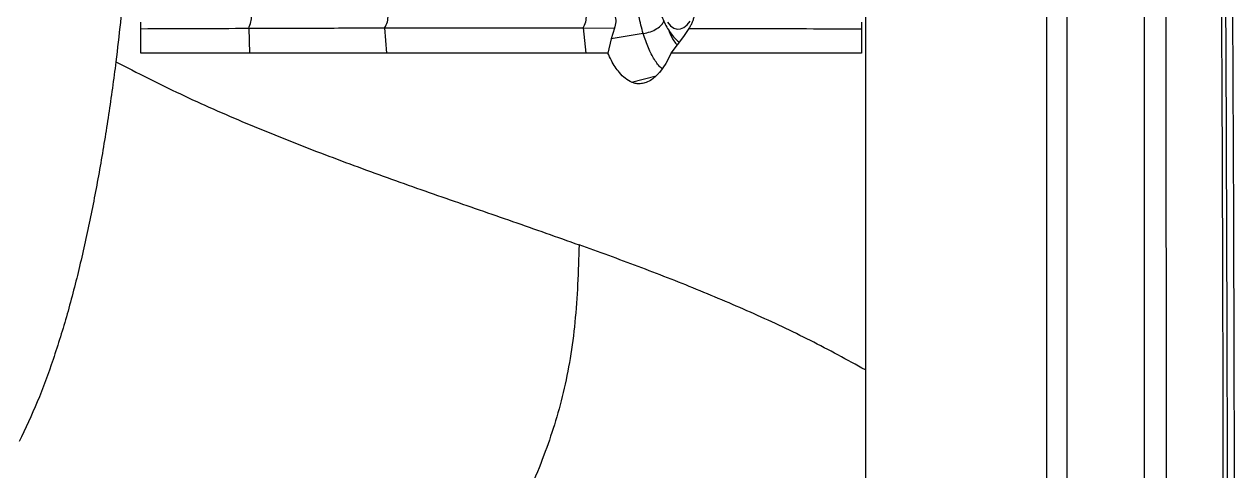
# Model space of a CAD drawing. Header units: inches. Extents: x 2 to 87, y 6 to 129.
# Drawn here: x 73.29 to 86.99, y 56.81 to 61.86 of the extents above; entities that cross this region are included whole.
import ezdxf

# ---------------------------------------------------------------- set-up
doc = ezdxf.new("R2010")
doc.units = ezdxf.units.IN
doc.header["$MEASUREMENT"] = 0
doc.layers.add('1', color=4, linetype='Continuous')

# ---------------------------------------------------------------- blocks, each defined once
blk = doc.blocks.new('2026 STRIDE')
at = {"layer": '1', "color": 3}
for p, q in [((83.637, 32.739), (83.635, 53.659)), ((83.884, 32.739), (83.879, 53.662)), ((82.528, 53.042), (82.528, 15.484)), ((82.755, 53.042), (82.755, 15.484)), ((80.476, 52.674), (80.476, 36.839)), ((72.277, 40.699), (72.277, 40.773)), ((72.277, 40.423), (72.277, 40.699)), ((73.497, 40.704), (73.506, 40.423)), ((75.035, 40.708), (75.055, 40.423)), ((77.281, 40.707), (77.635, 40.706)), ((77.281, 40.707), (77.311, 40.423)), ((77.635, 40.706), (77.6, 40.586)), ((78.422, 40.611), (78.482, 40.703)), ((80.431, 40.774), (80.431, 40.699)), ((80.431, 40.699), (80.431, 40.423)), ((77.6, 40.586), (77.562, 40.423)), ((77.962, 40.643), (77.6, 40.586)), ((78.28, 40.423), (78.422, 40.611)), ((73.506, 40.423), (72.277, 40.423)), ((75.055, 40.423), (73.506, 40.423)), ((77.562, 40.423), (77.311, 40.423)), ((78.28, 40.423), (78.218, 40.304)), ((78.218, 40.304), (78.149, 40.207)), ((77.831, 40.093), (78.108, 40.164)), ((80.476, 36.838), (80.476, 34.139))]:
    blk.add_line(p, q, dxfattribs=at)
at = {"layer": '1', "color": 3, "flags": 128}
blk.add_lwpolyline([(78.237, 40.771), (78.272, 40.732), (78.309, 40.706), (78.347, 40.694), (78.384, 40.696), (78.422, 40.712), (78.458, 40.742), (78.493, 40.785)], dxfattribs=at)
at = {"layer": '1'}
for points, knots in [([(84.352, 57.821), (84.397, 55.035), (84.487, 49.462), (84.562, 41.102), (84.572, 35.528), (84.577, 32.742)], [0, 0, 0, 0, 0.333333, 0.666666, 1, 1, 1, 1]), ([(84.658, 32.742), (84.655, 34.841), (84.65, 39.034), (84.606, 45.314), (84.537, 51.575), (84.468, 55.742), (84.433, 57.823)], [0, 0, 0, 0, 0.251127, 0.501499, 0.751122, 1, 1, 1, 1]), ([(84.532, 32.742), (84.528, 35.498), (84.519, 41.012), (84.452, 49.282), (84.37, 54.795), (84.329, 57.552)], [0, 0, 0, 0, 0.333334, 0.666667, 1, 1, 1, 1])]:
    blk.add_open_spline(points, degree=3, knots=knots, dxfattribs=at)
at = {"layer": '1', "color": 3}
for points, knots in [([(72.162, 42.133), (72.141, 41.827), (72.099, 41.223), (72.028, 40.622), (71.994, 40.325)], [0, 0, 0, 0, 0.506653, 1, 1, 1, 1]), ([(77.962, 40.643), (77.945, 40.707), (77.91, 40.836), (77.876, 41.058), (77.854, 41.293), (77.854, 41.453), (77.854, 41.534)], [0, 0, 0, 0, 0.25, 0.500001, 0.75, 1, 1, 1, 1]), ([(78.07, 41.478), (78.07, 41.474), (78.07, 41.461), (78.07, 41.433), (78.071, 41.39), (78.074, 41.334), (78.079, 41.269), (78.086, 41.198), (78.097, 41.125), (78.11, 41.051), (78.127, 40.978), (78.148, 40.906), (78.172, 40.836), (78.202, 40.767), (78.237, 40.7), (78.28, 40.636), (78.325, 40.582), (78.358, 40.555), (78.371, 40.544)], [0, 0, 0, 0, 0.0108287, 0.033498, 0.0722635, 0.1222215, 0.1806318, 0.2446367, 0.3123981, 0.3826749, 0.4546918, 0.5288838, 0.6061412, 0.6851615, 0.7681952, 0.852968, 0.9391425, 1, 1, 1, 1]), ([(73.497, 40.704), (73.506, 40.727), (73.524, 40.774), (73.528, 40.824), (73.53, 40.849)], [0, 0, 0, 0, 0.500094, 1, 1, 1, 1]), ([(75.035, 40.708), (75.047, 40.73), (75.071, 40.774), (75.074, 40.825), (75.076, 40.851)], [0, 0, 0, 0, 0.500054, 1, 1, 1, 1]), ([(77.281, 40.707), (77.293, 40.729), (77.316, 40.774), (77.318, 40.825), (77.319, 40.851)], [0, 0, 0, 0, 0.499949, 1, 1, 1, 1]), ([(77.643, 40.851), (77.647, 40.826), (77.654, 40.788), (77.647, 40.746), (77.641, 40.725), (77.638, 40.714), (77.636, 40.708), (77.636, 40.707), (77.635, 40.706), (77.635, 40.706)], [0, 0, 0, 0, 0.499617, 0.749675, 0.874829, 0.963514, 0.988293, 0.995781, 1, 1, 1, 1]), ([(78.482, 40.703), (78.489, 40.715), (78.503, 40.738), (78.521, 40.775), (78.533, 40.812), (78.538, 40.837), (78.541, 40.85)], [0, 0, 0, 0, 0.250051, 0.499963, 0.749893, 1, 1, 1, 1]), ([(72.277, 40.699), (72.483, 40.7), (72.895, 40.701), (73.296, 40.703), (73.497, 40.704)], [0, 0, 0, 0, 0.5, 1, 1, 1, 1]), ([(73.497, 40.704), (73.757, 40.705), (74.276, 40.707), (74.782, 40.707), (75.035, 40.708)], [0, 0, 0, 0, 0.4999999, 1, 1, 1, 1]), ([(75.035, 40.708), (75.417, 40.708), (76.181, 40.709), (76.915, 40.707), (77.281, 40.707)], [0, 0, 0, 0, 0.5, 1, 1, 1, 1]), ([(77.962, 40.643), (77.989, 40.649), (78.044, 40.661), (78.117, 40.698), (78.171, 40.74), (78.189, 40.77), (78.196, 40.783)], [0, 0, 0, 0, 0.272841, 0.542026, 0.811211, 1, 1, 1, 1]), ([(78.482, 40.703), (78.709, 40.703), (79.163, 40.701), (79.815, 40.699), (80.226, 40.699), (80.431, 40.699)], [0, 0, 0, 0, 0.333334, 0.666668, 1, 1, 1, 1]), ([(78.177, 40.246), (78.172, 40.249), (78.141, 40.27), (78.088, 40.348), (78.018, 40.475), (77.981, 40.587), (77.962, 40.643)], [0, 0, 0, 0, 0.052035, 0.368023, 0.684011, 1, 1, 1, 1]), ([(78.247, 40.687), (78.25, 40.68), (78.268, 40.63), (78.301, 40.568), (78.335, 40.528), (78.348, 40.513)], [0, 0, 0, 0, 0.081717, 0.646821, 1, 1, 1, 1]), ([(77.311, 40.423), (76.938, 40.423), (76.191, 40.423), (75.434, 40.423), (75.055, 40.423)], [0, 0, 0, 0, 0.5, 1, 1, 1, 1]), ([(77.831, 40.093), (77.807, 40.106), (77.759, 40.131), (77.697, 40.193), (77.645, 40.264), (77.601, 40.337), (77.575, 40.395), (77.562, 40.423)], [0, 0, 0, 0, 0.248907, 0.480674, 0.657422, 0.830533, 1, 1, 1, 1]), ([(80.431, 40.423), (80.201, 40.423), (79.739, 40.423), (79.02, 40.423), (78.527, 40.423), (78.28, 40.423)], [0, 0, 0, 0, 0.333334, 0.666666, 1, 1, 1, 1]), ([(71.994, 40.325), (71.967, 40.126), (71.914, 39.73), (71.818, 39.145), (71.71, 38.571), (71.587, 38.013), (71.448, 37.475), (71.289, 36.962), (71.112, 36.478), (70.97, 36.175), (70.9, 36.026)], [0, 0, 0, 0, 0.1347419, 0.2673153, 0.3979089, 0.5261015, 0.6511316, 0.7721625, 0.8885373, 1, 1, 1, 1]), ([(71.994, 40.325), (72.236, 40.201), (72.72, 39.953), (73.463, 39.627), (74.214, 39.326), (74.97, 39.046), (75.728, 38.779), (76.485, 38.519), (76.986, 38.342), (77.236, 38.253)], [0, 0, 0, 0, 0.14389, 0.287216, 0.43014, 0.572786, 0.715251, 0.857624, 1, 1, 1, 1]), ([(78.149, 40.207), (78.147, 40.205), (78.143, 40.2), (78.129, 40.184), (78.101, 40.155), (78.054, 40.118), (78.008, 40.093), (77.968, 40.081), (77.942, 40.077), (77.917, 40.075), (77.894, 40.076), (77.872, 40.08), (77.851, 40.085), (77.838, 40.09), (77.831, 40.093)], [0, 0, 0, 0, 0.01596, 0.044948, 0.142055, 0.291484, 0.493541, 0.578285, 0.658919, 0.73543, 0.807807, 0.876037, 0.940106, 1, 1, 1, 1]), ([(77.236, 38.253), (77.231, 38.104), (77.222, 37.812), (77.193, 37.382), (77.14, 36.973), (77.062, 36.585), (76.961, 36.22), (76.836, 35.858), (76.69, 35.503), (76.533, 35.154), (76.383, 34.829), (76.291, 34.617), (76.247, 34.514)], [0, 0, 0, 0, 0.113986, 0.223443, 0.328499, 0.429491, 0.526692, 0.620102, 0.72489, 0.82324, 0.914751, 1, 1, 1, 1]), ([(80.476, 36.838), (80.27, 36.951), (79.858, 37.176), (79.219, 37.475), (78.568, 37.752), (77.907, 38.01), (77.46, 38.172), (77.236, 38.253)], [0, 0, 0, 0, 0.201022, 0.401361, 0.601211, 0.800711, 1, 1, 1, 1])]:
    blk.add_open_spline(points, degree=3, knots=knots, dxfattribs=at)

msp = doc.modelspace()

# ---------------------------------------------------------------- block references
msp.add_blockref('2026 STRIDE', (2.333, 21.11))

doc.saveas('drawing.dxf')
